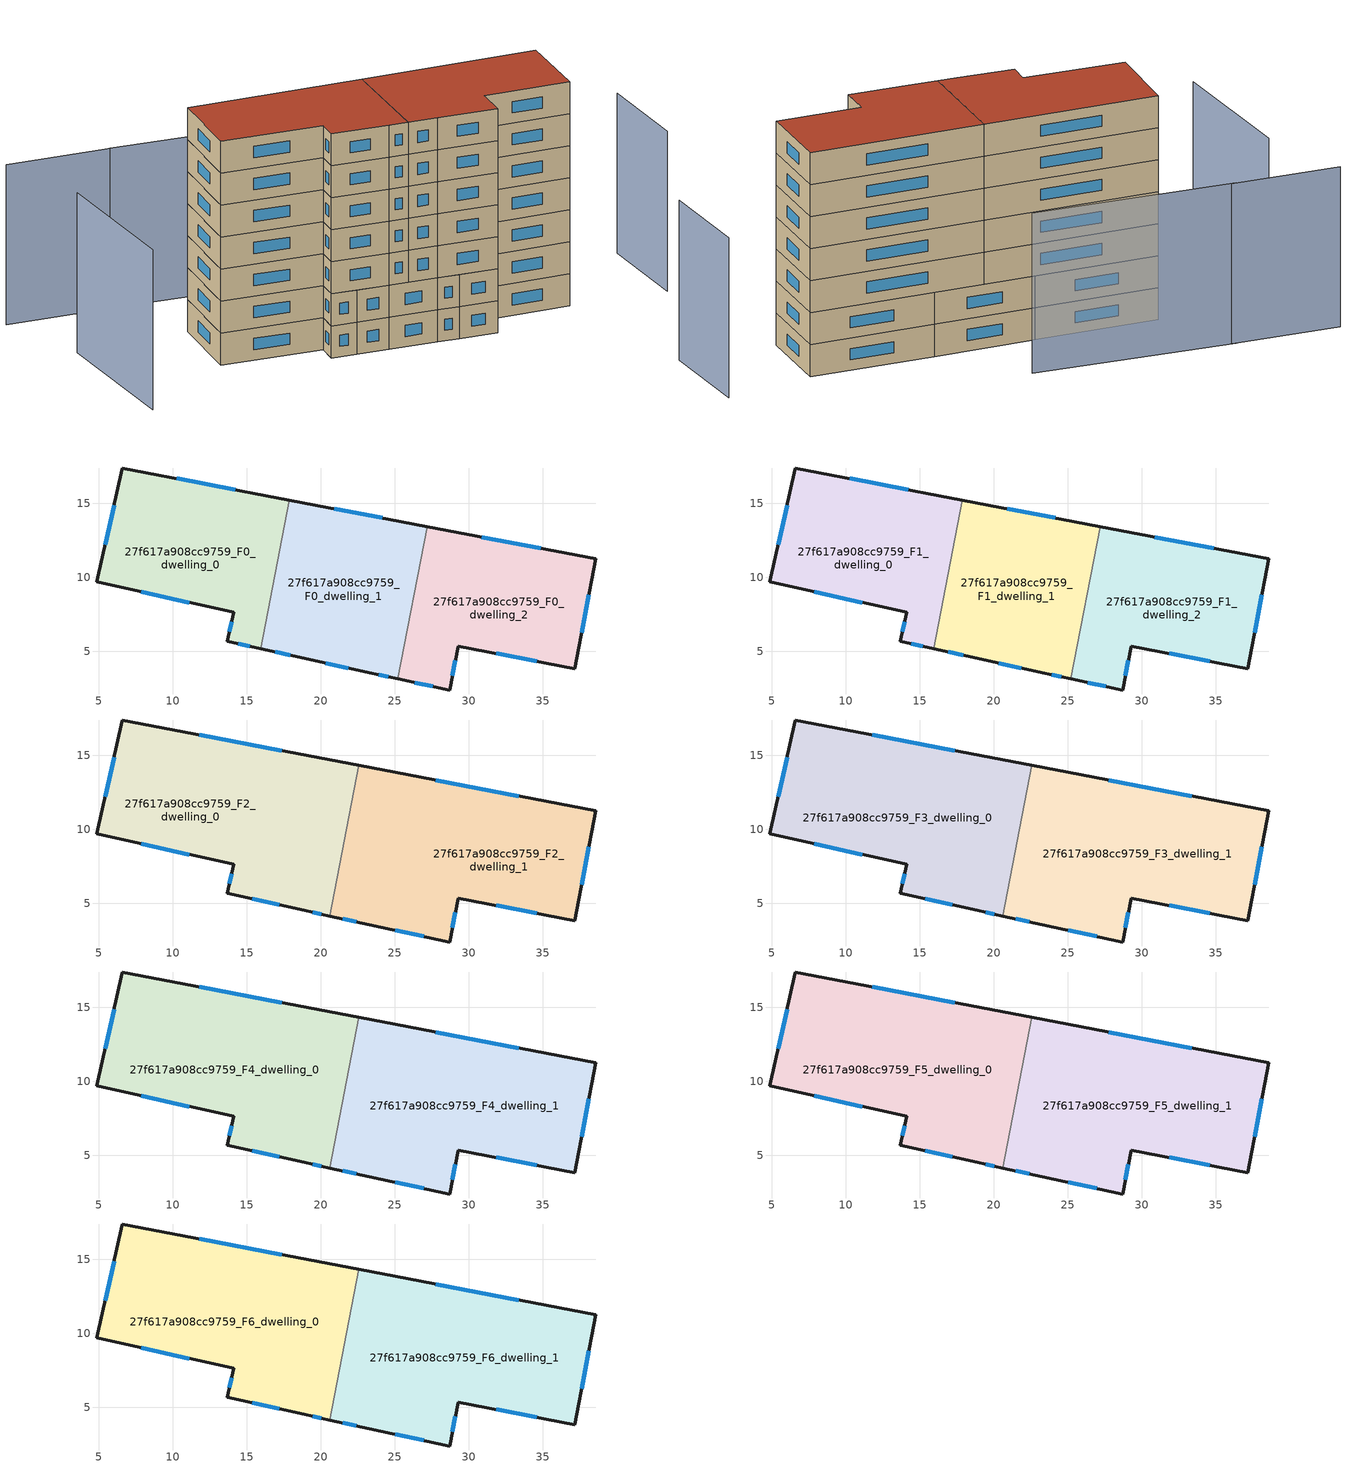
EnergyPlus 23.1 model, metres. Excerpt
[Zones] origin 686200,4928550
27f617a908cc9759_F0_dwelling_0
 floor ground (EU_floor_Construction): 17.88,15.22 15.95,5.18 13.69,5.69 14.12,7.62 4.86,9.7 6.59,17.39 z0
 wall outside (EU_wall_Construction): 17.88,15.22 6.59,17.39 4.86,9.7 14.12,7.62 13.69,5.69 15.95,5.18 z0:3
 wall to 27f617a908cc9759_F0_dwelling_1 (EU_wall_Construction): 15.95,5.18 17.88,15.22 z0:3
 window (EU_Window_Construction): 6.03,14.89 5.42,12.2 / 14.21,15.93 10.26,16.69 / 14.42,5.52 15.21,5.34 / 13.98,6.99 13.83,6.32 / 7.87,9.02 11.11,8.3 z0.98:2.02
27f617a908cc9759_F0_dwelling_1
 floor ground (EU_floor_Construction): 27.19,13.44 25.21,3.13 23.28,3.54 18.9,4.51 15.95,5.18 17.88,15.22 z0
 wall outside (EU_wall_Construction): 27.19,13.44 17.88,15.22 / 15.95,5.18 18.9,4.51 23.28,3.54 25.21,3.13 z0:3
 wall to 27f617a908cc9759_F0_dwelling_2 (EU_wall_Construction): 25.21,3.13 27.19,13.44 z0:3
 window (EU_Window_Construction): 24.16,14.02 20.91,14.64 / 23.9,3.41 24.58,3.27 / 20.32,4.2 21.85,3.86 / 16.91,4.96 17.94,4.73 z0.98:2.02
27f617a908cc9759_F0_dwelling_2
 floor ground (EU_floor_Construction): 38.59,11.25 37.17,3.83 29.29,5.36 28.72,2.38 25.21,3.13 27.19,13.44 z0
 wall outside (EU_wall_Construction): 25.21,3.13 28.72,2.38 29.29,5.36 37.17,3.83 38.59,11.25 27.19,13.44 z0:3
 window (EU_Window_Construction): 26.35,2.89 27.58,2.63 / 34.88,11.96 30.89,12.72 / 37.63,6.24 38.13,8.84 / 31.85,4.86 34.6,4.33 / 28.9,3.35 29.1,4.39 z0.98:2.02
27f617a908cc9759_F1_dwelling_0
 floor to 27f617a908cc9759_F0_dwelling_0 (EU_floor_Construction): 17.88,15.22 15.95,5.18 13.69,5.69 14.12,7.62 4.86,9.7 6.59,17.39 z3
 wall outside (EU_wall_Construction): 17.88,15.22 6.59,17.39 4.86,9.7 14.12,7.62 13.69,5.69 15.95,5.18 z3:6
 wall to 27f617a908cc9759_F1_dwelling_1 (EU_wall_Construction): 15.95,5.18 17.88,15.22 z3:6
 window (EU_Window_Construction): 6.03,14.89 5.42,12.2 / 14.21,15.93 10.26,16.69 / 14.42,5.52 15.21,5.34 / 13.98,6.99 13.83,6.32 / 7.87,9.02 11.11,8.3 z3.98:5.02
27f617a908cc9759_F1_dwelling_1
 floor to 27f617a908cc9759_F0_dwelling_1 (EU_floor_Construction): 27.19,13.44 25.21,3.13 23.28,3.54 18.9,4.51 15.95,5.18 17.88,15.22 z3
 wall outside (EU_wall_Construction): 27.19,13.44 17.88,15.22 / 15.95,5.18 18.9,4.51 23.28,3.54 25.21,3.13 z3:6
 wall to 27f617a908cc9759_F1_dwelling_2 (EU_wall_Construction): 25.21,3.13 27.19,13.44 z3:6
 window (EU_Window_Construction): 24.16,14.02 20.91,14.64 / 23.9,3.41 24.58,3.27 / 20.32,4.2 21.85,3.86 / 16.91,4.96 17.94,4.73 z3.98:5.02
27f617a908cc9759_F1_dwelling_2
 floor to 27f617a908cc9759_F0_dwelling_2 (EU_floor_Construction): 38.59,11.25 37.17,3.83 29.29,5.36 28.72,2.38 25.21,3.13 27.19,13.44 z3
 wall outside (EU_wall_Construction): 25.21,3.13 28.72,2.38 29.29,5.36 37.17,3.83 38.59,11.25 27.19,13.44 z3:6
 window (EU_Window_Construction): 26.35,2.89 27.58,2.63 / 34.88,11.96 30.89,12.72 / 37.63,6.24 38.13,8.84 / 31.85,4.86 34.6,4.33 / 28.9,3.35 29.1,4.39 z3.98:5.02
27f617a908cc9759_F2_dwelling_0
 floor to 27f617a908cc9759_F1_dwelling_0 (EU_floor_Construction): 17.88,15.22 15.95,5.18 13.69,5.69 14.12,7.62 4.86,9.7 6.59,17.39 z6
 floor to 27f617a908cc9759_F1_dwelling_1 (EU_floor_Construction): 22.56,14.32 20.6,4.14 18.9,4.51 15.95,5.18 17.88,15.22 z6
 wall outside (EU_wall_Construction): 22.56,14.33 6.59,17.39 4.86,9.7 14.12,7.62 13.69,5.69 18.9,4.51 20.6,4.14 z6:9
 wall to 27f617a908cc9759_F2_dwelling_1 (EU_wall_Construction): 20.6,4.14 22.56,14.33 z6:9
 window (EU_Window_Construction): 7.87,9.02 11.11,8.3 / 6.03,14.89 5.42,12.2 / 17.37,15.32 11.78,16.4 / 19.45,4.39 20.05,4.26 / 15.38,5.31 17.2,4.9 / 13.98,6.99 13.83,6.32 z6.98:8.02
27f617a908cc9759_F2_dwelling_1
 floor to 27f617a908cc9759_F1_dwelling_1 (EU_floor_Construction): 27.19,13.44 25.21,3.13 23.28,3.54 20.6,4.14 22.56,14.32 z6
 floor to 27f617a908cc9759_F1_dwelling_2 (EU_floor_Construction): 38.59,11.25 37.17,3.83 29.29,5.36 28.72,2.38 25.21,3.13 27.19,13.44 z6
 wall outside (EU_wall_Construction): 20.6,4.14 23.28,3.54 28.72,2.38 29.29,5.36 37.17,3.83 38.59,11.25 22.56,14.33 z6:9
 window (EU_Window_Construction): 25.05,3.17 26.95,2.76 / 21.47,3.94 22.41,3.74 / 33.38,12.25 27.77,13.32 / 37.63,6.24 38.13,8.84 / 31.85,4.86 34.6,4.33 / 28.9,3.35 29.1,4.39 z6.98:8.02
27f617a908cc9759_F3_dwelling_0
 floor to 27f617a908cc9759_F2_dwelling_0 (EU_floor_Construction): 22.56,14.33 20.6,4.14 18.9,4.51 13.69,5.69 14.12,7.62 4.86,9.7 6.59,17.39 z9
 wall outside (EU_wall_Construction): 22.56,14.33 6.59,17.39 4.86,9.7 14.12,7.62 13.69,5.69 18.9,4.51 20.6,4.14 z9:12
 wall to 27f617a908cc9759_F3_dwelling_1 (EU_wall_Construction): 20.6,4.14 22.56,14.33 z9:12
 window (EU_Window_Construction): 7.87,9.02 11.11,8.3 / 6.03,14.89 5.42,12.2 / 17.37,15.32 11.78,16.4 / 19.45,4.39 20.05,4.26 / 15.38,5.31 17.2,4.9 / 13.98,6.99 13.83,6.32 z9.98:11.02
27f617a908cc9759_F3_dwelling_1
 floor to 27f617a908cc9759_F2_dwelling_1 (EU_floor_Construction): 38.59,11.25 37.17,3.83 29.29,5.36 28.72,2.38 23.28,3.54 20.6,4.14 22.56,14.33 z9
 wall outside (EU_wall_Construction): 20.6,4.14 23.28,3.54 28.72,2.38 29.29,5.36 37.17,3.83 38.59,11.25 22.56,14.33 z9:12
 window (EU_Window_Construction): 25.05,3.17 26.95,2.76 / 21.47,3.94 22.41,3.74 / 33.38,12.25 27.77,13.32 / 37.63,6.24 38.13,8.84 / 31.85,4.86 34.6,4.33 / 28.9,3.35 29.1,4.39 z9.98:11.02
27f617a908cc9759_F4_dwelling_0
 floor to 27f617a908cc9759_F3_dwelling_0 (EU_floor_Construction): 22.56,14.33 20.6,4.14 18.9,4.51 13.69,5.69 14.12,7.62 4.86,9.7 6.59,17.39 z12
 wall outside (EU_wall_Construction): 22.56,14.33 6.59,17.39 4.86,9.7 14.12,7.62 13.69,5.69 18.9,4.51 20.6,4.14 z12:15
 wall to 27f617a908cc9759_F4_dwelling_1 (EU_wall_Construction): 20.6,4.14 22.56,14.33 z12:15
 window (EU_Window_Construction): 7.87,9.02 11.11,8.3 / 6.03,14.89 5.42,12.2 / 17.37,15.32 11.78,16.4 / 19.45,4.39 20.05,4.26 / 15.38,5.31 17.2,4.9 / 13.98,6.99 13.83,6.32 z12.98:14.02
27f617a908cc9759_F4_dwelling_1
 floor to 27f617a908cc9759_F3_dwelling_1 (EU_floor_Construction): 38.59,11.25 37.17,3.83 29.29,5.36 28.72,2.38 23.28,3.54 20.6,4.14 22.56,14.33 z12
 wall outside (EU_wall_Construction): 20.6,4.14 23.28,3.54 28.72,2.38 29.29,5.36 37.17,3.83 38.59,11.25 22.56,14.33 z12:15
 window (EU_Window_Construction): 25.05,3.17 26.95,2.76 / 21.47,3.94 22.41,3.74 / 33.38,12.25 27.77,13.32 / 37.63,6.24 38.13,8.84 / 31.85,4.86 34.6,4.33 / 28.9,3.35 29.1,4.39 z12.98:14.02
27f617a908cc9759_F5_dwelling_0
 floor to 27f617a908cc9759_F4_dwelling_0 (EU_floor_Construction): 22.56,14.33 20.6,4.14 18.9,4.51 13.69,5.69 14.12,7.62 4.86,9.7 6.59,17.39 z15
 wall outside (EU_wall_Construction): 22.56,14.33 6.59,17.39 4.86,9.7 14.12,7.62 13.69,5.69 18.9,4.51 20.6,4.14 z15:18
 wall to 27f617a908cc9759_F5_dwelling_1 (EU_wall_Construction): 20.6,4.14 22.56,14.33 z15:18
 window (EU_Window_Construction): 7.87,9.02 11.11,8.3 / 6.03,14.89 5.42,12.2 / 17.37,15.32 11.78,16.4 / 19.45,4.39 20.05,4.26 / 15.38,5.31 17.2,4.9 / 13.98,6.99 13.83,6.32 z15.98:17.02
27f617a908cc9759_F5_dwelling_1
 floor to 27f617a908cc9759_F4_dwelling_1 (EU_floor_Construction): 38.59,11.25 37.17,3.83 29.29,5.36 28.72,2.38 23.28,3.54 20.6,4.14 22.56,14.33 z15
 wall outside (EU_wall_Construction): 20.6,4.14 23.28,3.54 28.72,2.38 29.29,5.36 37.17,3.83 38.59,11.25 22.56,14.33 z15:18
 window (EU_Window_Construction): 25.05,3.17 26.95,2.76 / 21.47,3.94 22.41,3.74 / 33.38,12.25 27.77,13.32 / 37.63,6.24 38.13,8.84 / 31.85,4.86 34.6,4.33 / 28.9,3.35 29.1,4.39 z15.98:17.02
27f617a908cc9759_F6_dwelling_0
 floor to 27f617a908cc9759_F5_dwelling_0 (EU_floor_Construction): 22.56,14.33 20.6,4.14 18.9,4.51 13.69,5.69 14.12,7.62 4.86,9.7 6.59,17.39 z18
 wall outside (EU_wall_Construction): 22.56,14.33 6.59,17.39 4.86,9.7 14.12,7.62 13.69,5.69 18.9,4.51 20.6,4.14 z18:21
 wall to 27f617a908cc9759_F6_dwelling_1 (EU_wall_Construction): 20.6,4.14 22.56,14.33 z18:21
 window (EU_Window_Construction): 7.87,9.02 11.11,8.3 / 6.03,14.89 5.42,12.2 / 17.37,15.32 11.78,16.4 / 19.45,4.39 20.05,4.26 / 15.38,5.31 17.2,4.9 / 13.98,6.99 13.83,6.32 z18.98:20.02
 roof outside (EU_roof_Construction): 20.6,4.14 22.56,14.33 6.59,17.39 4.86,9.7 14.12,7.62 13.69,5.69 18.9,4.51 z21
27f617a908cc9759_F6_dwelling_1
 floor to 27f617a908cc9759_F5_dwelling_1 (EU_floor_Construction): 38.59,11.25 37.17,3.83 29.29,5.36 28.72,2.38 23.28,3.54 20.6,4.14 22.56,14.33 z18
 wall outside (EU_wall_Construction): 20.6,4.14 23.28,3.54 28.72,2.38 29.29,5.36 37.17,3.83 38.59,11.25 22.56,14.33 z18:21
 window (EU_Window_Construction): 25.05,3.17 26.95,2.76 / 21.47,3.94 22.41,3.74 / 33.38,12.25 27.77,13.32 / 37.63,6.24 38.13,8.84 / 31.85,4.86 34.6,4.33 / 28.9,3.35 29.1,4.39 z18.98:20.02
 roof outside (EU_roof_Construction): 37.17,3.83 38.59,11.25 22.56,14.33 20.6,4.14 23.28,3.54 28.72,2.38 29.29,5.36 z21
shading: -3.95,18.77 -5.45,4.76 / 45.94,1.91 46.99,11.19 / 22.17,21.17 3.86,25.41 / 4.27,25.32 -5.59,27.38 z0:15
[Building]
EU S2 Campaign: North Axis=0; Terrain=City; Solar Distribution=FullExterior
[Site:Location]
Bologna: Latitude=44.5; Longitude=11.25; Time Zone=1; Elevation=37
[SizingPeriod:WeatherFileDays]
AnnualSizingPeriod: Begin Month=1; Begin Day of Month=1; End Month=12; End Day of Month=31; Day of Week for Start Day=Monday; Use Weather File Daylight Saving Period=No; Use Weather File Rain and Snow Indicators=No
[MATERIAL]
EU_InternalMass_Material: Roughness=MediumRough; Thickness=0.1; Conductivity=1; Density=1800; Specific Heat=900; Thermal Absorptance=0.9; Solar Absorptance=0.7; Visible Absorptance=0.7
[MATERIAL:NOMASS] Roughness=MediumRough; Thermal Absorptance=0.9; Solar Absorptance=0.7; Visible Absorptance=0.7
Name | Thermal Resistance
EU_wall_NoMass | 0.905828
EU_roof_NoMass | 0.37593
EU_floor_NoMass | 0.67114
[WINDOWMATERIAL:SIMPLEGLAZINGSYSTEM]
EU_Window_SimpleGlazing: UFactor=4.52486; Solar Heat Gain Coefficient=0.85; Visible Transmittance=0.85
[CONSTRUCTION]
EU_wall_Construction: EU_wall_NoMass
EU_roof_Construction: EU_roof_NoMass
EU_floor_Construction: EU_floor_NoMass
EU_InternalMass_Construction: EU_InternalMass_Material
EU_Window_Construction: EU_Window_SimpleGlazing
[ZONE] Type=1; Multiplier=1; Ceiling Height=autocalculate; Floor Area=autocalculate; Part of Total Floor Area=Yes
Name | Volume
27f617a908cc9759_F0_dwelling_0; 27f617a908cc9759_F1_dwelling_1 | 294.85
27f617a908cc9759_F1_dwelling_0 | 294.851
27f617a908cc9759_F2_dwelling_0; 27f617a908cc9759_F2_dwelling_1 | 442.282
27f617a908cc9759_F3_dwelling_0; 27f617a908cc9759_F4_dwelling_0; 27f617a908cc9759_F5_dwelling_0; 27f617a908cc9759_F6_dwelling_0 | 442.291
27f617a908cc9759_F0_dwelling_1 | 294.849
27f617a908cc9759_F3_dwelling_1; 27f617a908cc9759_F4_dwelling_1; 27f617a908cc9759_F5_dwelling_1; 27f617a908cc9759_F6_dwelling_1 | 442.297
27f617a908cc9759_F0_dwelling_2 | 294.865
27f617a908cc9759_F1_dwelling_2 | 294.866
[INTERNALMASS] Construction=EU_InternalMass_Construction
Name | Zone or ZoneList | Surface Area
27f617a908cc9759_F0_dwelling_0_EU_InternalMass | 27f617a908cc9759_F0_dwelling_0 | 98.2834
27f617a908cc9759_F0_dwelling_1_EU_InternalMass | 27f617a908cc9759_F0_dwelling_1 | 98.2831
27f617a908cc9759_F0_dwelling_2_EU_InternalMass | 27f617a908cc9759_F0_dwelling_2 | 98.2884
27f617a908cc9759_F1_dwelling_0_EU_InternalMass | 27f617a908cc9759_F1_dwelling_0 | 98.2834
27f617a908cc9759_F1_dwelling_1_EU_InternalMass | 27f617a908cc9759_F1_dwelling_1 | 98.2831
27f617a908cc9759_F1_dwelling_2_EU_InternalMass | 27f617a908cc9759_F1_dwelling_2 | 98.2884
27f617a908cc9759_F2_dwelling_0_EU_InternalMass | 27f617a908cc9759_F2_dwelling_0 | 147.43
27f617a908cc9759_F2_dwelling_1_EU_InternalMass | 27f617a908cc9759_F2_dwelling_1 | 147.432
27f617a908cc9759_F3_dwelling_0_EU_InternalMass | 27f617a908cc9759_F3_dwelling_0 | 147.43
27f617a908cc9759_F3_dwelling_1_EU_InternalMass | 27f617a908cc9759_F3_dwelling_1 | 147.432
27f617a908cc9759_F4_dwelling_0_EU_InternalMass | 27f617a908cc9759_F4_dwelling_0 | 147.43
27f617a908cc9759_F4_dwelling_1_EU_InternalMass | 27f617a908cc9759_F4_dwelling_1 | 147.432
27f617a908cc9759_F5_dwelling_0_EU_InternalMass | 27f617a908cc9759_F5_dwelling_0 | 147.43
27f617a908cc9759_F5_dwelling_1_EU_InternalMass | 27f617a908cc9759_F5_dwelling_1 | 147.432
27f617a908cc9759_F6_dwelling_0_EU_InternalMass | 27f617a908cc9759_F6_dwelling_0 | 147.43
27f617a908cc9759_F6_dwelling_1_EU_InternalMass | 27f617a908cc9759_F6_dwelling_1 | 147.432
[OTHEREQUIPMENT] Fuel Type=Electricity; Design Level Calculation Method=Watts/Area; Power per Zone Floor Area=1; Fraction Latent=0; Fraction Radiant=0; Fraction Lost=0; Carbon Dioxide Generation Rate=0; EndUse Subcategory=EU_Step8_InternalGains
Name | Zone or ZoneList or Space or SpaceList | Schedule
EU_Step8_InternalGain_27f617a908cc9759_F0_dwelling_0_f000 | 27f617a908cc9759_F0_dwelling_0 | EU_Step8_GainSchedule_27f617a908cc9759_F0_dwelling_0_f000
EU_Step8_InternalGain_27f617a908cc9759_F0_dwelling_1_f000 | 27f617a908cc9759_F0_dwelling_1 | EU_Step8_GainSchedule_27f617a908cc9759_F0_dwelling_1_f000
EU_Step8_InternalGain_27f617a908cc9759_F0_dwelling_2_f000 | 27f617a908cc9759_F0_dwelling_2 | EU_Step8_GainSchedule_27f617a908cc9759_F0_dwelling_2_f000
EU_Step8_InternalGain_27f617a908cc9759_F1_dwelling_0_f000 | 27f617a908cc9759_F1_dwelling_0 | EU_Step8_GainSchedule_27f617a908cc9759_F1_dwelling_0_f000
EU_Step8_InternalGain_27f617a908cc9759_F1_dwelling_1_f000 | 27f617a908cc9759_F1_dwelling_1 | EU_Step8_GainSchedule_27f617a908cc9759_F1_dwelling_1_f000
EU_Step8_InternalGain_27f617a908cc9759_F1_dwelling_2_f000 | 27f617a908cc9759_F1_dwelling_2 | EU_Step8_GainSchedule_27f617a908cc9759_F1_dwelling_2_f000
EU_Step8_InternalGain_27f617a908cc9759_F2_dwelling_0_f000 | 27f617a908cc9759_F2_dwelling_0 | EU_Step8_GainSchedule_27f617a908cc9759_F2_dwelling_0_f000
EU_Step8_InternalGain_27f617a908cc9759_F2_dwelling_1_f000 | 27f617a908cc9759_F2_dwelling_1 | EU_Step8_GainSchedule_27f617a908cc9759_F2_dwelling_1_f000
EU_Step8_InternalGain_27f617a908cc9759_F3_dwelling_0_f000 | 27f617a908cc9759_F3_dwelling_0 | EU_Step8_GainSchedule_27f617a908cc9759_F3_dwelling_0_f000
EU_Step8_InternalGain_27f617a908cc9759_F3_dwelling_1_f000 | 27f617a908cc9759_F3_dwelling_1 | EU_Step8_GainSchedule_27f617a908cc9759_F3_dwelling_1_f000
EU_Step8_InternalGain_27f617a908cc9759_F4_dwelling_0_f000 | 27f617a908cc9759_F4_dwelling_0 | EU_Step8_GainSchedule_27f617a908cc9759_F4_dwelling_0_f000
EU_Step8_InternalGain_27f617a908cc9759_F4_dwelling_1_f000 | 27f617a908cc9759_F4_dwelling_1 | EU_Step8_GainSchedule_27f617a908cc9759_F4_dwelling_1_f000
EU_Step8_InternalGain_27f617a908cc9759_F5_dwelling_0_f000 | 27f617a908cc9759_F5_dwelling_0 | EU_Step8_GainSchedule_27f617a908cc9759_F5_dwelling_0_f000
EU_Step8_InternalGain_27f617a908cc9759_F5_dwelling_1_f000 | 27f617a908cc9759_F5_dwelling_1 | EU_Step8_GainSchedule_27f617a908cc9759_F5_dwelling_1_f000
EU_Step8_InternalGain_27f617a908cc9759_F6_dwelling_0_f000 | 27f617a908cc9759_F6_dwelling_0 | EU_Step8_GainSchedule_27f617a908cc9759_F6_dwelling_0_f000
EU_Step8_InternalGain_27f617a908cc9759_F6_dwelling_1_f000 | 27f617a908cc9759_F6_dwelling_1 | EU_Step8_GainSchedule_27f617a908cc9759_F6_dwelling_1_f000
[ZONEVENTILATION:DESIGNFLOWRATE] Schedule=EU_AlwaysOn; Design Flow Rate Calculation Method=AirChanges/Hour; Air Changes per Hour=0.73129; Ventilation Type=Natural; Fan Pressure Rise=0; Fan Total Efficiency=1; Constant Term Coefficient=1; Temperature Term Coefficient=0; Velocity Term Coefficient=0; Velocity Squared Term Coefficient=0; Minimum Indoor Temperature=-100; Maximum Indoor Temperature=100; Delta Temperature=-100; Minimum Outdoor Temperature=-100; Maximum Outdoor Temperature=100; Maximum Wind Speed=40
Name | Zone or ZoneList or Space or SpaceList
EU_ConstantAir_27f617a908cc9759_F0_dwelling_0 | 27f617a908cc9759_F0_dwelling_0
EU_ConstantAir_27f617a908cc9759_F0_dwelling_1 | 27f617a908cc9759_F0_dwelling_1
EU_ConstantAir_27f617a908cc9759_F0_dwelling_2 | 27f617a908cc9759_F0_dwelling_2
EU_ConstantAir_27f617a908cc9759_F1_dwelling_0 | 27f617a908cc9759_F1_dwelling_0
EU_ConstantAir_27f617a908cc9759_F1_dwelling_1 | 27f617a908cc9759_F1_dwelling_1
EU_ConstantAir_27f617a908cc9759_F1_dwelling_2 | 27f617a908cc9759_F1_dwelling_2
EU_ConstantAir_27f617a908cc9759_F2_dwelling_0 | 27f617a908cc9759_F2_dwelling_0
EU_ConstantAir_27f617a908cc9759_F2_dwelling_1 | 27f617a908cc9759_F2_dwelling_1
EU_ConstantAir_27f617a908cc9759_F3_dwelling_0 | 27f617a908cc9759_F3_dwelling_0
EU_ConstantAir_27f617a908cc9759_F3_dwelling_1 | 27f617a908cc9759_F3_dwelling_1
EU_ConstantAir_27f617a908cc9759_F4_dwelling_0 | 27f617a908cc9759_F4_dwelling_0
EU_ConstantAir_27f617a908cc9759_F4_dwelling_1 | 27f617a908cc9759_F4_dwelling_1
EU_ConstantAir_27f617a908cc9759_F5_dwelling_0 | 27f617a908cc9759_F5_dwelling_0
EU_ConstantAir_27f617a908cc9759_F5_dwelling_1 | 27f617a908cc9759_F5_dwelling_1
EU_ConstantAir_27f617a908cc9759_F6_dwelling_0 | 27f617a908cc9759_F6_dwelling_0
EU_ConstantAir_27f617a908cc9759_F6_dwelling_1 | 27f617a908cc9759_F6_dwelling_1
[HVACTEMPLATE:THERMOSTAT] Constant Heating Setpoint=20; Constant Cooling Setpoint=50
EU_HeatOnly_27f617a908cc9759_F0_dwelling_0; EU_HeatOnly_27f617a908cc9759_F0_dwelling_1; EU_HeatOnly_27f617a908cc9759_F0_dwelling_2; EU_HeatOnly_27f617a908cc9759_F1_dwelling_0; EU_HeatOnly_27f617a908cc9759_F1_dwelling_1; EU_HeatOnly_27f617a908cc9759_F1_dwelling_2; EU_HeatOnly_27f617a908cc9759_F2_dwelling_0; EU_HeatOnly_27f617a908cc9759_F2_dwelling_1; EU_HeatOnly_27f617a908cc9759_F3_dwelling_0; EU_HeatOnly_27f617a908cc9759_F3_dwelling_1; EU_HeatOnly_27f617a908cc9759_F4_dwelling_0; EU_HeatOnly_27f617a908cc9759_F4_dwelling_1; EU_HeatOnly_27f617a908cc9759_F5_dwelling_0; EU_HeatOnly_27f617a908cc9759_F5_dwelling_1; EU_HeatOnly_27f617a908cc9759_F6_dwelling_0; EU_HeatOnly_27f617a908cc9759_F6_dwelling_1
[HVACTEMPLATE:ZONE:IDEALLOADSAIRSYSTEM] System Availability Schedule=EU_AlwaysOn; Maximum Heating Supply Air Temperature=50; Minimum Cooling Supply Air Temperature=13; Maximum Heating Supply Air Humidity Ratio=0.0156; Minimum Cooling Supply Air Humidity Ratio=0.0077; Heating Limit=NoLimit; Cooling Limit=NoLimit; Heating Availability Schedule=EU_AlwaysOn; Cooling Availability Schedule=EU_CoolingOff; Dehumidification Control Type=ConstantSensibleHeatRatio; Cooling Sensible Heat Ratio=0.7; Dehumidification Setpoint=60; Humidification Control Type=None; Humidification Setpoint=30; Outdoor Air Method=None; Outdoor Air Flow Rate per Person=0.00944; Outdoor Air Flow Rate per Zone Floor Area=0; Outdoor Air Flow Rate per Zone=0; Demand Controlled Ventilation Type=None; Outdoor Air Economizer Type=NoEconomizer; Heat Recovery Type=None; Sensible Heat Recovery Effectiveness=0.7; Latent Heat Recovery Effectiveness=0.65
Name | Template Thermostat
27f617a908cc9759_F0_dwelling_0 | EU_HeatOnly_27f617a908cc9759_F0_dwelling_0
27f617a908cc9759_F0_dwelling_1 | EU_HeatOnly_27f617a908cc9759_F0_dwelling_1
27f617a908cc9759_F0_dwelling_2 | EU_HeatOnly_27f617a908cc9759_F0_dwelling_2
27f617a908cc9759_F1_dwelling_0 | EU_HeatOnly_27f617a908cc9759_F1_dwelling_0
27f617a908cc9759_F1_dwelling_1 | EU_HeatOnly_27f617a908cc9759_F1_dwelling_1
27f617a908cc9759_F1_dwelling_2 | EU_HeatOnly_27f617a908cc9759_F1_dwelling_2
27f617a908cc9759_F2_dwelling_0 | EU_HeatOnly_27f617a908cc9759_F2_dwelling_0
27f617a908cc9759_F2_dwelling_1 | EU_HeatOnly_27f617a908cc9759_F2_dwelling_1
27f617a908cc9759_F3_dwelling_0 | EU_HeatOnly_27f617a908cc9759_F3_dwelling_0
27f617a908cc9759_F3_dwelling_1 | EU_HeatOnly_27f617a908cc9759_F3_dwelling_1
27f617a908cc9759_F4_dwelling_0 | EU_HeatOnly_27f617a908cc9759_F4_dwelling_0
27f617a908cc9759_F4_dwelling_1 | EU_HeatOnly_27f617a908cc9759_F4_dwelling_1
27f617a908cc9759_F5_dwelling_0 | EU_HeatOnly_27f617a908cc9759_F5_dwelling_0
27f617a908cc9759_F5_dwelling_1 | EU_HeatOnly_27f617a908cc9759_F5_dwelling_1
27f617a908cc9759_F6_dwelling_0 | EU_HeatOnly_27f617a908cc9759_F6_dwelling_0
27f617a908cc9759_F6_dwelling_1 | EU_HeatOnly_27f617a908cc9759_F6_dwelling_1
[SIZING:ZONE] Zone Cooling Design Supply Air Temperature Input Method=SupplyAirTemperature; Zone Cooling Design Supply Air Temperature=13; Zone Heating Design Supply Air Temperature Input Method=SupplyAirTemperature; Zone Heating Design Supply Air Temperature=50; Zone Cooling Design Supply Air Humidity Ratio=0.008; Zone Heating Design Supply Air Humidity Ratio=0.008; Cooling Design Air Flow Method=DesignDay; Cooling Design Air Flow Rate=0; Cooling Minimum Air Flow per Zone Floor Area=0.000762; Cooling Minimum Air Flow=0; Cooling Minimum Air Flow Fraction=0.2; Heating Design Air Flow Method=DesignDay; Heating Design Air Flow Rate=0; Heating Maximum Air Flow per Zone Floor Area=0.002032; Heating Maximum Air Flow=0.141576; Heating Maximum Air Flow Fraction=0.3; Account for Dedicated Outdoor Air System=No; Dedicated Outdoor Air System Control Strategy=NeutralSupplyAir; Dedicated Outdoor Air Low Setpoint Temperature for Design=autosize; Dedicated Outdoor Air High Setpoint Temperature for Design=autosize; Zone Load Sizing Method=Sensible Load Only No Latent Load; Zone Latent Cooling Design Supply Air Humidity Ratio Input Method=HumidityRatioDifference; Zone Cooling Design Supply Air Humidity Ratio Difference=0.005; Zone Latent Heating Design Supply Air Humidity Ratio Input Method=HumidityRatioDifference; Zone Humidification Design Supply Air Humidity Ratio Difference=0.005
27f617a908cc9759_F0_dwelling_0; 27f617a908cc9759_F0_dwelling_1; 27f617a908cc9759_F0_dwelling_2; 27f617a908cc9759_F1_dwelling_0; 27f617a908cc9759_F1_dwelling_1; 27f617a908cc9759_F1_dwelling_2; 27f617a908cc9759_F2_dwelling_0; 27f617a908cc9759_F2_dwelling_1; 27f617a908cc9759_F3_dwelling_0; 27f617a908cc9759_F3_dwelling_1; 27f617a908cc9759_F4_dwelling_0; 27f617a908cc9759_F4_dwelling_1; 27f617a908cc9759_F5_dwelling_0; 27f617a908cc9759_F5_dwelling_1; 27f617a908cc9759_F6_dwelling_0; 27f617a908cc9759_F6_dwelling_1
[SCHEDULE:CONSTANT]
Name | Hourly Value
EU_AlwaysOn | 1
EU_CoolingOff | 0
[SCHEDULE:FILE] Column Number=1; Rows to Skip at Top=0; Number of Hours of Data=8760; Column Separator=Comma; Interpolate to Timestep=No; Minutes per Item=60; Adjust Schedule for Daylight Savings=Yes
Name | File
EU_Step8_GainSchedule_27f617a908cc9759_F0_dwelling_0_f000 | ../../schedules/27f617a908cc9759/27f617a908cc9759_F0_dwelling_0_f000_gain.csv
EU_Step8_GainSchedule_27f617a908cc9759_F0_dwelling_1_f000 | ../../schedules/27f617a908cc9759/27f617a908cc9759_F0_dwelling_1_f000_gain.csv
EU_Step8_GainSchedule_27f617a908cc9759_F0_dwelling_2_f000 | ../../schedules/27f617a908cc9759/27f617a908cc9759_F0_dwelling_2_f000_gain.csv
EU_Step8_GainSchedule_27f617a908cc9759_F1_dwelling_0_f000 | ../../schedules/27f617a908cc9759/27f617a908cc9759_F1_dwelling_0_f000_gain.csv
EU_Step8_GainSchedule_27f617a908cc9759_F1_dwelling_1_f000 | ../../schedules/27f617a908cc9759/27f617a908cc9759_F1_dwelling_1_f000_gain.csv
EU_Step8_GainSchedule_27f617a908cc9759_F1_dwelling_2_f000 | ../../schedules/27f617a908cc9759/27f617a908cc9759_F1_dwelling_2_f000_gain.csv
EU_Step8_GainSchedule_27f617a908cc9759_F2_dwelling_0_f000 | ../../schedules/27f617a908cc9759/27f617a908cc9759_F2_dwelling_0_f000_gain.csv
EU_Step8_GainSchedule_27f617a908cc9759_F2_dwelling_1_f000 | ../../schedules/27f617a908cc9759/27f617a908cc9759_F2_dwelling_1_f000_gain.csv
EU_Step8_GainSchedule_27f617a908cc9759_F3_dwelling_0_f000 | ../../schedules/27f617a908cc9759/27f617a908cc9759_F3_dwelling_0_f000_gain.csv
EU_Step8_GainSchedule_27f617a908cc9759_F3_dwelling_1_f000 | ../../schedules/27f617a908cc9759/27f617a908cc9759_F3_dwelling_1_f000_gain.csv
EU_Step8_GainSchedule_27f617a908cc9759_F4_dwelling_0_f000 | ../../schedules/27f617a908cc9759/27f617a908cc9759_F4_dwelling_0_f000_gain.csv
EU_Step8_GainSchedule_27f617a908cc9759_F4_dwelling_1_f000 | ../../schedules/27f617a908cc9759/27f617a908cc9759_F4_dwelling_1_f000_gain.csv
EU_Step8_GainSchedule_27f617a908cc9759_F5_dwelling_0_f000 | ../../schedules/27f617a908cc9759/27f617a908cc9759_F5_dwelling_0_f000_gain.csv
EU_Step8_GainSchedule_27f617a908cc9759_F5_dwelling_1_f000 | ../../schedules/27f617a908cc9759/27f617a908cc9759_F5_dwelling_1_f000_gain.csv
EU_Step8_GainSchedule_27f617a908cc9759_F6_dwelling_0_f000 | ../../schedules/27f617a908cc9759/27f617a908cc9759_F6_dwelling_0_f000_gain.csv
EU_Step8_GainSchedule_27f617a908cc9759_F6_dwelling_1_f000 | ../../schedules/27f617a908cc9759/27f617a908cc9759_F6_dwelling_1_f000_gain.csv
